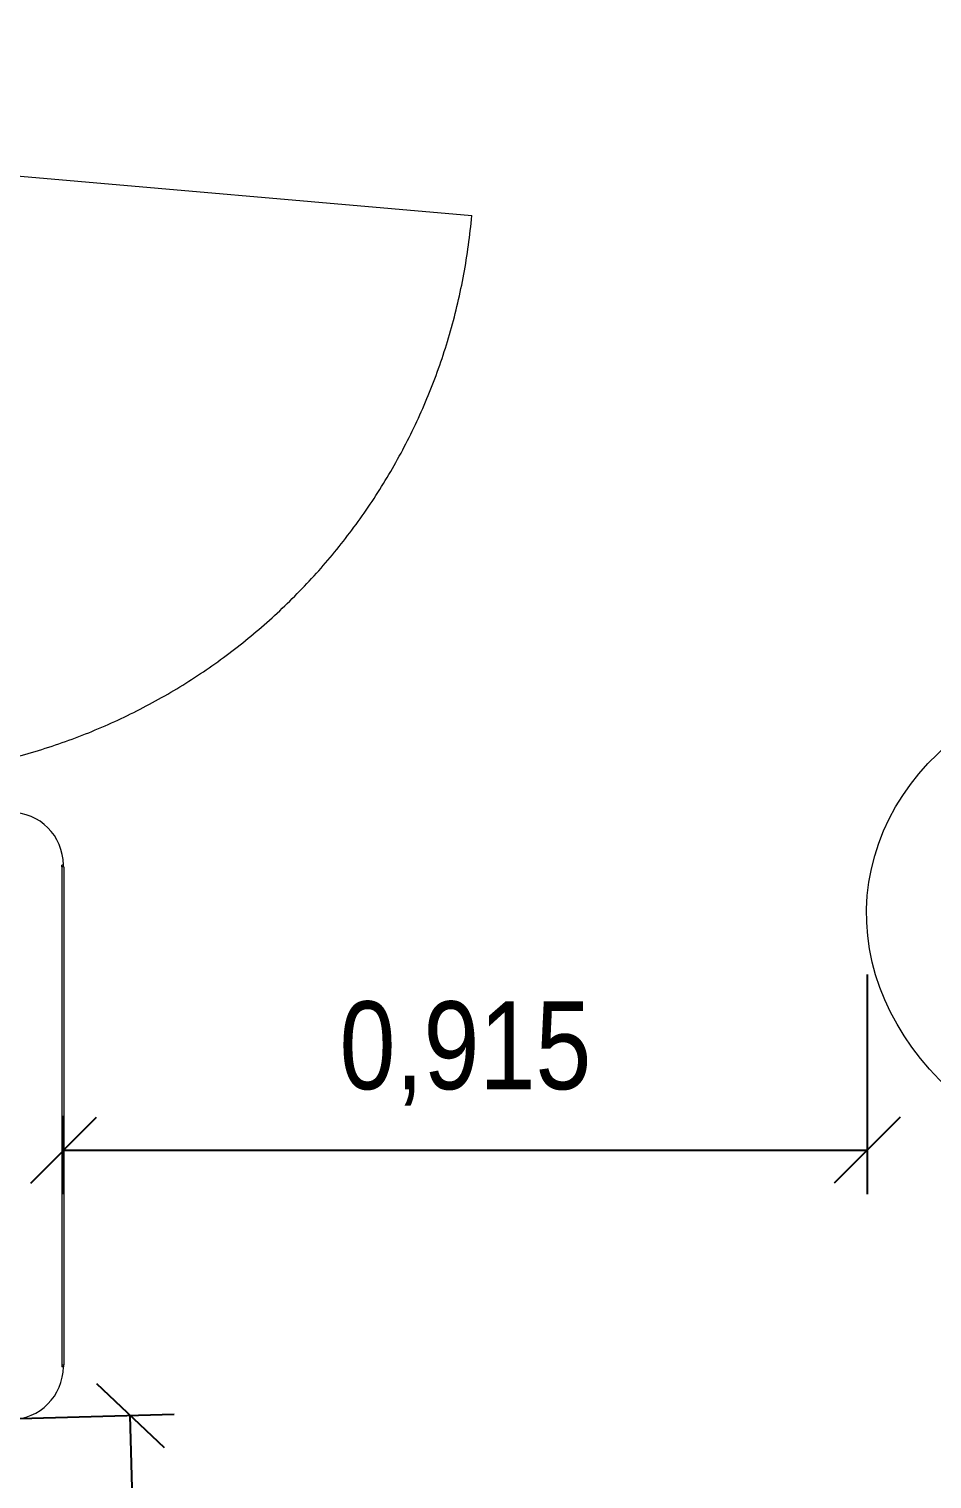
# Model space of a CAD drawing. Header units: millimetres. Extents: x 2027740 to 2136289, y -1533552 to -1491502.
# Drawn here: x 2098119 to 2099146, y -1507472 to -1505822 of the extents above; entities that cross this region are included whole.
import ezdxf
from ezdxf.enums import TextEntityAlignment as Align

# ---------------------------------------------------------------- set-up
doc = ezdxf.new("R2010")
doc.units = ezdxf.units.MM
doc.header["$MEASUREMENT"] = 0
doc.linetypes.add('AUSGEZOGEN', pattern=[0])
doc.linetypes.add('DGN Style 2', pattern=[375.045563, 225.027338, -150.018225])
for name, color, linetype, lineweight in [('01_Grundriss', 7, 'Continuous', 0), ('10_Einrichtung', 7, 'Continuous', 0), ('10_Einrichtung (Construction)', 7, 'Continuous', 0), ('11_Schraffur', 9, 'Continuous', 0), ('13_Ladenbau', 94, 'Continuous', 0)]:
    doc.layers.add(name, color=color, linetype=linetype, lineweight=lineweight)
doc.styles.add('Rossmann', font='ARIALN.TTF', dxfattribs={"height": 100})
doc.styles.add('Style-Arial Narrow', font='ARIALN.TTF')
doc.dimstyles.new('Rossmann', dxfattribs={"dimtxt": 100, "dimasz": 75, "dimexe": 50, "dimexo": 0.0625, "dimgap": 50, "dimtad": 1, "dimdec": 3, "dimlfac": 0.001, "dimzin": 3, "dimtxsty": 'Rossmann', "dimcen": 0, "dimadec": 3, "dimazin": 0, "dimtfac": 1, "dimtdec": 0, "dimtofl": 0, "dimtmove": 0, "dimatfit": 1, "dimfxl": 200, "dimfxlon": 1, "dimfrac": 2, "dimtolj": 1, "dimtzin": 3, "dimarcsym": 0})

# ---------------------------------------------------------------- blocks, each defined once
blk = doc.blocks.new('*D900', base_point=(4, -2.221))
at = {"layer": '10_Einrichtung', "color": 1, "linetype": 'Continuous', "lineweight": 0, "transparency": 16777216}
for p, q in [((0, -0.221), (0, -2.721)), ((8, -0.221), (8, -2.721)), ((-0.375, -2.596), (0.375, -1.846)), ((8.375, -1.846), (7.625, -2.596)), ((0, -2.221), (8, -2.221))]:
    blk.add_line(p, q, dxfattribs=at)
at = {"layer": 'Defpoints', "color": 94, "linetype": 'Continuous', "lineweight": 0, "transparency": 16777216}
for p in [(0, -0.11), (8, -1.471), (4.023, -2.221), (8, -2.221)]:
    blk.add_point(p, dxfattribs=at)
at = {"layer": '10_Einrichtung', "color": 1, "linetype": 'Continuous', "lineweight": 0, "transparency": 16777216, "style": 'Style-Arial Narrow'}
blk.add_text('0,80', height=1, rotation=180, dxfattribs=at).set_placement((5.087, -3.221), align=Align.MIDDLE_LEFT)
blk = doc.blocks.new('_Oblique')
at = {"color": 0, "linetype": 'ByBlock', "lineweight": -2}
blk.add_line((0.5, 0.5), (-0.5, -0.5), dxfattribs=at)
blk = doc.blocks.new('Pendeltür_3')
at = {"layer": '10_Einrichtung', "color": 1, "linetype": 'Continuous', "lineweight": 13}
for p, q in [((-383.8, -11), (-383.8, 11)), ((-383.8, 11), (-361.2, 11)), ((-361.2, -11), (-383.8, -11))]:
    blk.add_line(p, q, dxfattribs=at)
at = {"layer": '10_Einrichtung', "color": 1, "linetype": 'Continuous', "flags": 128}
blk.add_lwpolyline([(-316.2, 10), (-316.2, -10), (-383.8, -10), (-383.8, 10)], close=True, dxfattribs=at)
at = {"layer": '10_Einrichtung (Construction)', "color": 1, "linetype": 'Continuous', "lineweight": 30}
blk.add_line((-316.2, 0), (383.8, 0), dxfattribs=at)
blk = doc.blocks.new('*U906')
at = {"layer": '10_Einrichtung', "color": 1, "linetype": 'Continuous', "lineweight": 0}
for p, q in [((16.558, 2.724), (16.558, 2.744)), ((16.574, 2.744), (16.558, 2.744)), ((16.578, 2.724), (16.558, 2.724)), ((16.558, 2.724), (16.558, -2.946)), ((16.574, 2.724), (16.574, 2.744)), ((16.578, 2.724), (16.578, -2.946)), ((16.558, -2.946), (16.578, -2.946)), ((16.558, -2.946), (16.558, -2.966)), ((16.574, -2.966), (16.558, -2.966)), ((16.574, -2.946), (16.574, -2.966))]:
    blk.add_line(p, q, dxfattribs=at)
for centre, start, end in [((15.974, 2.744), 0, 90), ((15.974, -2.966), 270, 0)]:
    blk.add_arc(centre, 0.6, start, end, dxfattribs=at)
blk = doc.blocks.new('*D913')
at = {"layer": '10_Einrichtung', "color": 0, "linetype": 'ByBlock', "lineweight": -2, "transparency": 16777216}
for p, q in [((2099072.6, -1506898.1), (2099072.6, -1507148.1)), ((2098158, -1507059), (2098158, -1507148.1))]:
    blk.add_line(p, q, dxfattribs=at)
at = {"layer": '10_Einrichtung', "color": 1, "lineweight": -2, "transparency": 16777216}
blk.add_line((2098158, -1507098.1), (2099072.6, -1507098.1), dxfattribs=at)
at = {"layer": 'Defpoints', "color": 0, "lineweight": 0, "transparency": 16777216}
for p in [(2099072.6, -1506808.2), (2098158, -1507059), (2099072.6, -1507098.1)]:
    blk.add_point(p, dxfattribs=at)
at = {"layer": '10_Einrichtung', "color": 1, "lineweight": -2, "transparency": 16777216, "xscale": 75, "yscale": 75, "zscale": 75, "rotation": 180}
blk.add_blockref('_Oblique', (2098158, -1507098.1), dxfattribs=at)
at = {"layer": '10_Einrichtung', "color": 1, "lineweight": -2, "transparency": 16777216, "xscale": 75, "yscale": 75, "zscale": 75}
blk.add_blockref('_Oblique', (2099072.6, -1507098.1), dxfattribs=at)
at = {"layer": '10_Einrichtung', "color": 0, "transparency": 16777216, "insert": (2098615.3, -1506988), "char_height": 100, "attachment_point": 5, "style": 'Style-Arial Narrow'}
blk.add_mtext('\\A1;0,915', dxfattribs=at)
blk = doc.blocks.new('*D971')
at = {"layer": '13_Ladenbau', "color": 0, "linetype": 'ByBlock', "lineweight": -2, "transparency": 16777216}
for p, q in [((2098033.9, -1507405.6), (2098283.8, -1507398.7)), ((2098127.6, -1510824.6), (2098377.5, -1510817.7))]:
    blk.add_line(p, q, dxfattribs=at)
at = {"layer": '13_Ladenbau', "color": 0, "linetype": 'Continuous', "lineweight": -2, "transparency": 16777216}
blk.add_line((2098327.5, -1510819.1), (2098233.8, -1507400.1), dxfattribs=at)
at = {"layer": 'Defpoints', "color": 0, "linetype": 'Continuous', "lineweight": 0, "transparency": 16777216}
for p in [(2098233.8, -1507400.1), (2096423, -1507449.7), (2096516.6, -1510868.7)]:
    blk.add_point(p, dxfattribs=at)
at = {"layer": '13_Ladenbau', "color": 0, "linetype": 'Continuous', "lineweight": -2, "transparency": 16777216, "xscale": 75, "yscale": 75, "zscale": 75}
for p, rotation in [((2098233.8, -1507400.1), 91.56937042968653), ((2098327.5, -1510819.1), 271.5693704296866)]:
    blk.add_blockref('_Oblique', p, dxfattribs=dict(at, rotation=rotation))
at = {"layer": '13_Ladenbau', "color": 0, "linetype": 'Continuous', "lineweight": 0, "transparency": 16777216, "insert": (2098390.7, -1509106.6), "char_height": 100, "attachment_point": 5, "rotation": 271.5694, "style": 'Style-Arial Narrow'}
blk.add_mtext('\\A1;3,420', dxfattribs=at)
blk = doc.blocks.new('*D973')
at = {"layer": '10_Einrichtung', "color": 0, "linetype": 'ByBlock', "lineweight": -2, "transparency": 16777216}
for p, q in [((2099072.6, -1506898.1), (2099072.6, -1507148.1)), ((2098158, -1507059), (2098158, -1507148.1))]:
    blk.add_line(p, q, dxfattribs=at)
at = {"layer": '10_Einrichtung', "color": 0, "lineweight": -2, "transparency": 16777216}
blk.add_line((2098158, -1507098.1), (2099072.6, -1507098.1), dxfattribs=at)
at = {"layer": 'Defpoints', "color": 0, "lineweight": 0, "transparency": 16777216}
for p in [(2099072.6, -1506808.2), (2098158, -1507059), (2099072.6, -1507098.1)]:
    blk.add_point(p, dxfattribs=at)
at = {"layer": '10_Einrichtung', "color": 0, "lineweight": -2, "transparency": 16777216, "xscale": 75, "yscale": 75, "zscale": 75, "rotation": 180}
blk.add_blockref('_Oblique', (2098158, -1507098.1), dxfattribs=at)
at = {"layer": '10_Einrichtung', "color": 0, "lineweight": -2, "transparency": 16777216, "xscale": 75, "yscale": 75, "zscale": 75}
blk.add_blockref('_Oblique', (2099072.6, -1507098.1), dxfattribs=at)
at = {"layer": '10_Einrichtung', "color": 0, "transparency": 16777216, "insert": (2098615.3, -1506988), "char_height": 100, "attachment_point": 5, "style": 'Style-Arial Narrow'}
blk.add_mtext('\\A1;0,915', dxfattribs=at)
blk = doc.blocks.new('Tür SB Gr_1')
at = {"layer": '10_Einrichtung (Construction)', "color": 1, "linetype": 'DGN Style 2', "lineweight": 0}
for q in [(1.287, 6.9734), (1.287, -6.9734)]:
    blk.add_line((0.6769, 0), q, dxfattribs=at)
blk.add_arc((0.6769, 0), 7, 275, 85, dxfattribs=at)
at = {"layer": '10_Einrichtung', "color": 1, "linetype": 'Continuous', "xscale": 0.01, "yscale": 0.01, "zscale": 0.01}
blk.add_blockref('Pendeltür_3', (3.8385, 0), dxfattribs=at)
at = {"layer": '10_Einrichtung', "color": 1, "linetype": 'Continuous', "lineweight": 0}
dim = blk.add_linear_dim(base=(8, -2.2209), p1=(0, -0.11), p2=(8, -1.4709), dimstyle='Rossmann', override={"dimtxt": 1, "dimasz": 0.75, "dimexe": 0.5, "dimgap": 0.5, "dimtxsty": 'Style-Arial Narrow', "dimblk": 'Oblique', "dimclrd": 1, "dimtdec": 3, "dimfxl": 2}, dxfattribs=at)
dim.commit()
dim.dimension.update_dxf_attribs({"geometry": '*D900', "text_midpoint": (4.0228, -2.2209)})

msp = doc.modelspace()

# ---------------------------------------------------------------- hatches: boundary and pattern name
at = {"layer": '11_Schraffur', "linetype": 'AUSGEZOGEN', "ltscale": 10}
h = msp.add_hatch(dxfattribs=at)
h.set_pattern_fill('ANSI37', color=256, scale=0.1, pattern_type=2)
h.set_pattern_definition([(45, (1922704.878, -1372376.447), (-4.49012806, 4.49012806), []), (135, (1922704.878, -1372376.447), (-4.49012806, -4.49012806), [])])
edge = h.paths.add_edge_path(flags=17)
edge.add_arc((2102591.7336, -1501845.3678), 273.7465, 0, 360)
edge = h.paths.add_edge_path()
edge.add_arc((2102591.7336, -1501845.3678), 248.7465, 0, 360)
edge = h.paths.add_edge_path(flags=17)
edge.add_arc((2100242.4465, -1501810.0016), 273.7465, 0, 360)
edge = h.paths.add_edge_path()
edge.add_arc((2100242.4465, -1501810.0016), 248.7465, 0, 360)
edge = h.paths.add_edge_path(flags=17)
edge.add_arc((2094390.411, -1501829.4551), 273.7465, 0, 360)
edge = h.paths.add_edge_path()
edge.add_arc((2094390.411, -1501829.4551), 248.7465, 0, 360)
edge = h.paths.add_edge_path(flags=17)
edge.add_arc((2101727.5997, -1506848.6998), 273.7465, 0, 360)
edge = h.paths.add_edge_path()
edge.add_arc((2101727.5997, -1506848.6998), 248.7465, 0, 360)
edge = h.paths.add_edge_path(flags=17)
edge.add_arc((2099456.154, -1506841.7201), 273.7465, 0, 360)
edge = h.paths.add_edge_path()
edge.add_arc((2099456.154, -1506841.7201), 248.7465, 0, 360)
edge = h.paths.add_edge_path(flags=17)
edge.add_arc((2093552.6254, -1506823.5796), 273.7465, 0, 360)
edge = h.paths.add_edge_path()
edge.add_arc((2093552.6254, -1506823.5796), 248.7465, 0, 360)

# ---------------------------------------------------------------- linework, layer by layer
at = {"layer": '01_Grundriss', "linetype": 'AUSGEZOGEN', "ltscale": 10}
msp.add_ellipse((2099456.154, -1506841.7201), major_axis=(-383.535, 33.555), ratio=0.779220779, dxfattribs=at)

# ---------------------------------------------------------------- block references
at = {"layer": '10_Einrichtung', "color": 1, "linetype": 'DGN Style 2', "lineweight": 0, "xscale": 100, "yscale": 100, "zscale": 100, "rotation": 270}
msp.add_blockref('Tür SB Gr_1', (2097925.1603, -1505905.6595), dxfattribs=at)
at = {"layer": '10_Einrichtung', "color": 1, "linetype": 'Continuous', "lineweight": 13, "xscale": 100, "yscale": 100, "zscale": 100}
msp.add_blockref('*U906', (2096500.2603, -1507047.9095), dxfattribs=at)

# ---------------------------------------------------------------- dimensions: what is measured, and where the dimension line sits
at = {"layer": '10_Einrichtung', "color": 1}
dim = msp.add_linear_dim(base=(2099072.619, -1507098.0552), p1=(2098158.03, -1507058.9792), p2=(2099072.619, -1506808.1651), dimstyle='Rossmann', override={"dimtxsty": 'Style-Arial Narrow', "dimblk": 'Oblique', "dimclrd": 1, "dimtdec": 3, "dimfrac": 0}, dxfattribs=at)
dim.commit()
dim.dimension.update_dxf_attribs({"geometry": '*D913', "text_midpoint": (2098615.3245, -1506987.9597)})
at = {"layer": '10_Einrichtung', "color": 94}
dim = msp.add_linear_dim(base=(2099072.619, -1507098.0552), p1=(2098158.03, -1507058.9792), p2=(2099072.619, -1506808.1651), dimstyle='Rossmann', override={"dimtxsty": 'Style-Arial Narrow', "dimblk": 'Oblique', "dimtdec": 3, "dimfrac": 0}, dxfattribs=at)
dim.commit()
dim.dimension.update_dxf_attribs({"geometry": '*D973', "text_midpoint": (2098615.3245, -1506987.9597)})
at = {"layer": '13_Ladenbau', "color": 94, "linetype": 'Continuous', "lineweight": 0}
dim = msp.add_linear_dim(base=(2098233.8097, -1507400.0975), p1=(2096516.6401, -1510868.72), p2=(2096422.9677, -1507449.7101), angle=91.5693704, dimstyle='Rossmann', override={"dimtxsty": 'Style-Arial Narrow', "dimblk": 'Oblique', "dimtdec": 3, "dimfrac": 0}, dxfattribs=at)
dim.commit()
dim.dimension.update_dxf_attribs({"geometry": '*D971', "text_midpoint": (2098390.7001, -1509106.5872)})

doc.saveas('drawing.dxf')
